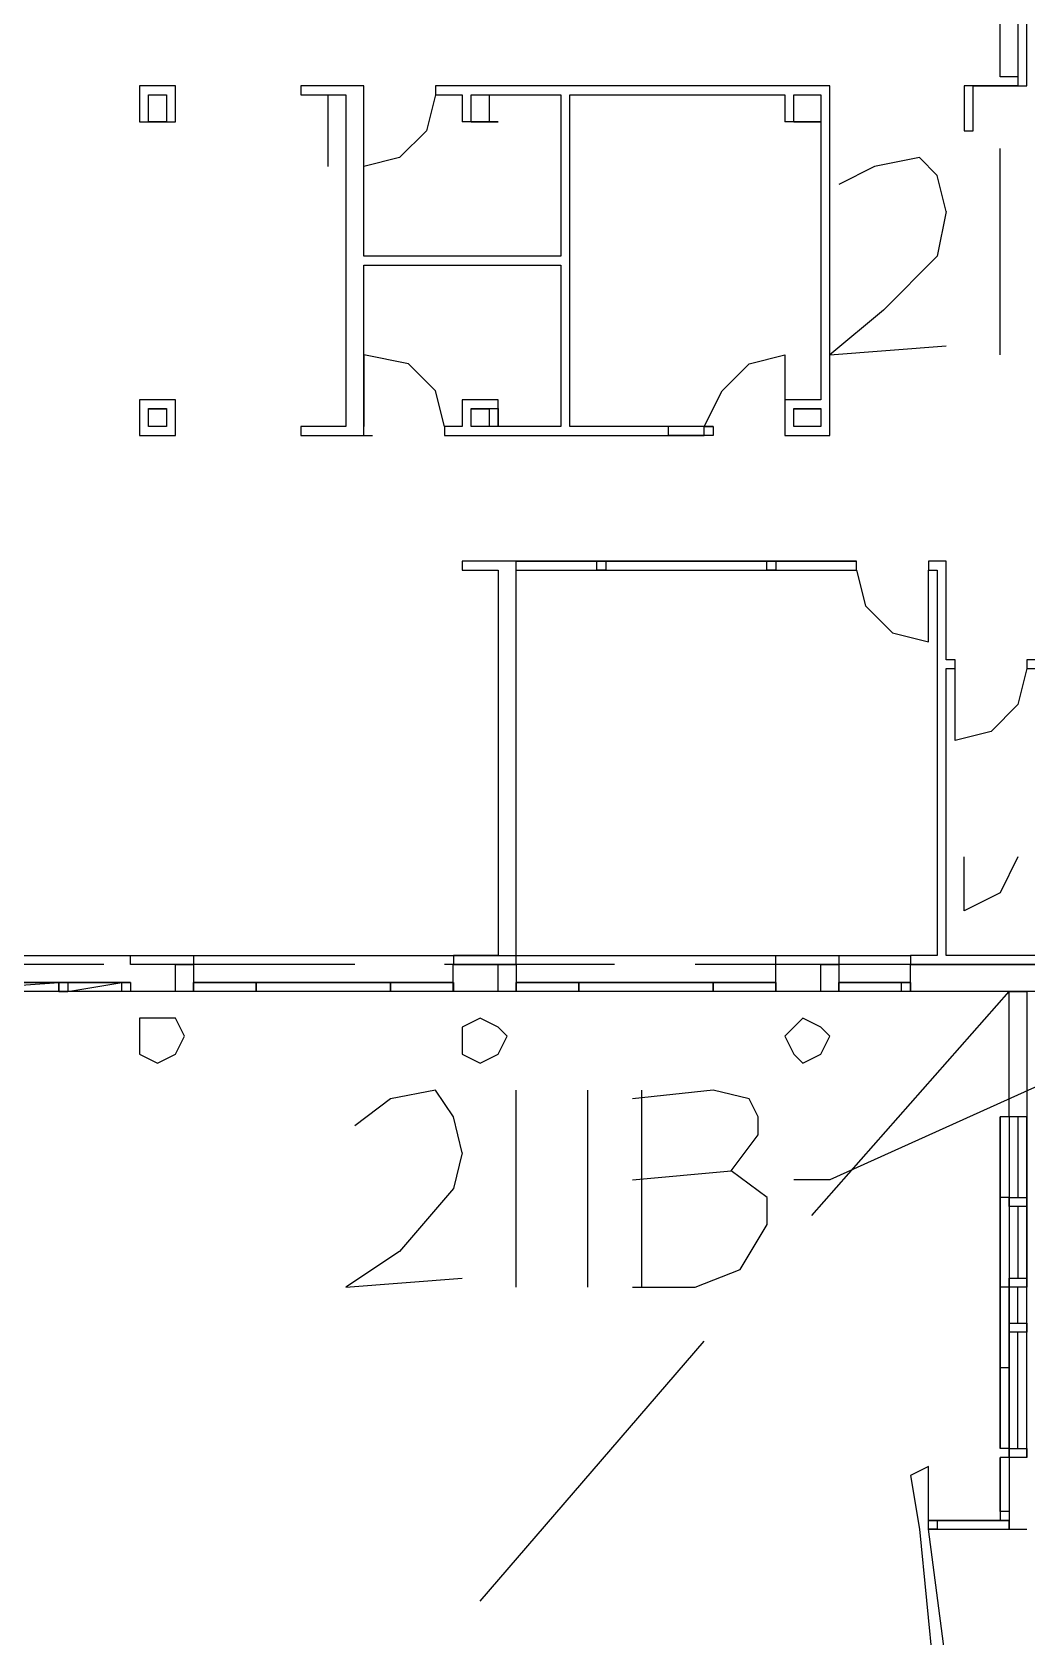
# Model space of a CAD drawing. Extents: x 0 to 132, y 0 to 63.
# Drawn here: x 97.22 to 104.27, y 36.48 to 47.85 of the extents above; entities that cross this region are included whole.
import ezdxf

# ---------------------------------------------------------------- set-up
doc = ezdxf.new("R2010")
doc.units = 0

msp = doc.modelspace()

# ---------------------------------------------------------------- linework, layer by layer
at = {"layer": 'Layer 1'}
for p, q in [((104.266736, 47.466423), (104.266736, 48.355422)), ((104.076501, 47.529976), (104.076501, 48.291975)), ((104.203501, 48.291922), (104.203501, 47.466423)), ((104.203501, 47.529976), (104.076501, 47.529976)), ((98.234509, 47.46637), (97.980509, 47.46637)), ((97.980509, 47.46637), (97.980509, 47.21237)), ((98.044009, 47.40287), (98.170744, 47.40287)), ((98.044009, 47.21237), (98.044009, 47.40287)), ((98.044038, 47.402817), (98.170773, 47.402817)), ((98.044038, 47.212318), (98.044038, 47.402817)), ((98.170744, 47.40287), (98.170744, 47.21237)), ((98.170773, 47.402817), (98.170773, 47.212318)), ((98.234509, 47.21237), (98.234509, 47.46637)), ((99.567877, 47.466423), (99.123378, 47.466423)), ((99.123454, 47.466423), (99.123454, 47.402923)), ((99.123454, 47.402923), (99.440954, 47.402923)), ((99.313904, 47.40287), (99.313904, 46.894871)), ((99.441007, 47.402817), (99.441007, 46.260083)), ((99.567875, 46.894871), (99.567875, 47.40287)), ((99.567877, 47.40287), (99.567877, 47.46637)), ((99.568007, 46.260083), (99.568007, 47.402817)), ((100.075874, 47.40287), (100.012374, 47.14887)), ((100.266292, 47.466423), (100.075792, 47.466423)), ((100.075874, 47.466423), (100.075874, 47.402923)), ((100.075874, 47.402923), (100.266374, 47.402923)), ((100.520241, 47.46637), (100.266241, 47.46637)), ((100.266241, 47.40287), (100.266241, 47.21237)), ((100.329741, 47.40287), (100.520241, 47.40287)), ((100.329741, 47.21237), (100.329741, 47.40287)), ((100.329762, 47.402817), (100.456762, 47.402817)), ((100.329762, 47.212318), (100.329762, 47.402817)), ((100.456762, 47.402817), (100.456762, 47.212318)), ((101.028531, 47.46637), (100.520268, 47.46637)), ((100.520268, 47.40287), (100.965032, 47.40287)), ((100.520268, 47.40287), (100.520268, 47.40287)), ((100.965005, 47.402817), (100.965005, 46.260083)), ((101.028505, 46.260083), (101.028505, 47.402817)), ((102.55253, 47.46637), (101.028531, 47.46637)), ((101.028531, 47.40287), (102.55253, 47.40287)), ((102.870003, 47.466423), (102.552503, 47.466423)), ((102.552503, 47.402923), (102.552503, 47.212423)), ((102.616003, 47.402923), (102.806503, 47.402923)), ((102.616003, 47.212423), (102.616003, 47.402923)), ((102.616032, 47.402817), (102.806532, 47.402817)), ((102.616032, 47.212318), (102.616032, 47.402817)), ((102.80645, 47.40287), (102.80645, 47.21237)), ((102.806532, 47.402817), (102.806532, 47.212318)), ((102.86995, 47.21237), (102.86995, 47.46637)), ((104.20358, 47.466502), (103.822316, 47.466502)), ((103.822393, 47.466423), (103.822393, 47.148923)), ((103.885896, 47.14887), (103.885896, 47.46637)), ((103.886081, 47.466502), (104.266816, 47.466502)), ((104.203501, 47.466423), (104.266736, 47.466423)), ((97.980509, 47.21237), (98.234509, 47.21237)), ((98.170744, 47.21237), (98.044009, 47.21237)), ((98.170773, 47.212318), (98.044038, 47.212318)), ((100.520347, 47.212423), (100.266347, 47.212423)), ((100.456762, 47.212318), (100.329762, 47.212318)), ((100.329847, 47.212423), (100.520347, 47.212423)), ((102.806503, 47.212423), (102.552503, 47.212423)), ((102.616003, 47.212423), (102.806503, 47.212423)), ((102.806532, 47.212318), (102.616032, 47.212318)), ((102.806529, 47.21237), (102.806529, 45.243873)), ((102.870029, 45.243873), (102.870029, 47.21237)), ((100.012374, 47.14887), (99.821874, 46.958371)), ((103.822396, 47.14887), (103.885896, 47.14887)), ((99.821874, 46.958371), (99.567875, 46.894871)), ((103.504843, 46.95845), (103.187344, 46.89495)), ((103.632028, 46.831318), (103.504764, 46.958318)), ((104.076398, 45.561372), (104.076398, 47.022135)), ((103.187344, 46.89495), (102.933344, 46.76795)), ((103.695264, 46.577318), (103.632028, 46.831318)), ((103.695264, 46.577318), (103.632028, 46.260083)), ((99.441007, 46.260083), (99.441007, 45.05332)), ((99.567875, 45.0534), (99.567875, 46.196398)), ((99.567875, 46.196398), (100.964873, 46.196398)), ((100.964955, 46.260031), (99.567957, 46.260031)), ((100.965005, 46.196583), (100.965005, 45.05332)), ((101.028505, 45.05332), (101.028505, 46.260083)), ((103.632028, 46.260083), (103.250764, 45.878819)), ((103.250764, 45.878819), (102.870029, 45.56132)), ((102.870029, 45.56132), (103.695264, 45.624819)), ((99.885427, 45.498164), (99.567927, 45.561399)), ((99.567927, 45.561399), (99.567927, 45.0534)), ((100.075927, 45.307399), (99.885427, 45.498164)), ((102.107633, 45.307399), (102.298398, 45.498164)), ((102.298398, 45.498164), (102.552397, 45.561399)), ((102.552397, 45.561399), (102.552397, 45.0534)), ((98.234456, 45.243899), (97.980456, 45.243899)), ((97.980456, 45.243899), (97.980456, 44.9899)), ((98.234456, 44.9899), (98.234456, 45.243899)), ((100.139427, 45.0534), (100.075927, 45.307399)), ((100.520294, 45.243873), (100.266294, 45.243873)), ((100.266294, 45.243873), (100.266294, 45.053373)), ((100.520268, 45.053505), (100.520268, 45.243741)), ((101.980898, 45.0534), (102.107633, 45.307399)), ((102.806556, 45.243873), (102.552556, 45.243873)), ((102.552556, 45.243873), (102.552556, 45.053373)), ((102.870056, 44.989873), (102.870056, 45.243873)), ((98.043956, 45.180399), (98.170691, 45.180399)), ((98.043956, 45.0534), (98.043956, 45.180399)), ((98.044038, 45.18032), (98.170773, 45.18032)), ((98.044038, 45.05332), (98.044038, 45.18032)), ((98.170691, 45.180399), (98.170691, 45.0534)), ((98.170773, 45.18032), (98.170773, 45.05332)), ((100.329762, 45.18032), (100.456762, 45.18032)), ((100.329762, 45.05332), (100.329762, 45.18032)), ((100.329794, 45.180638), (100.520294, 45.180638)), ((100.329794, 45.053373), (100.329794, 45.180638)), ((100.456762, 45.18032), (100.456762, 45.05332)), ((100.520268, 45.180505), (100.520268, 45.053505)), ((102.616032, 45.18032), (102.806532, 45.18032)), ((102.616032, 45.05332), (102.616032, 45.18032)), ((102.616056, 45.180638), (102.806556, 45.180638)), ((102.616056, 45.053373), (102.616056, 45.180638)), ((102.806532, 45.18032), (102.806532, 45.05332)), ((102.806556, 45.180638), (102.806556, 45.053373)), ((98.170691, 45.0534), (98.043956, 45.0534)), ((98.170773, 45.05332), (98.044038, 45.05332)), ((99.441007, 45.0534), (99.123507, 45.0534)), ((99.123507, 45.0534), (99.123507, 44.9899)), ((99.567877, 44.98982), (99.567877, 45.053321)), ((100.266294, 45.0534), (100.139559, 45.0534)), ((100.139559, 45.0534), (100.139559, 44.9899)), ((100.456762, 45.05332), (100.329762, 45.05332)), ((100.520294, 45.053373), (100.329794, 45.053373)), ((100.965005, 45.05332), (100.520241, 45.05332)), ((101.726925, 45.05332), (101.028426, 45.05332)), ((101.980898, 45.05332), (101.726898, 45.05332)), ((101.726925, 45.0534), (101.726925, 45.0534)), ((101.726925, 44.98982), (101.726925, 45.05332)), ((102.044477, 45.05332), (101.726978, 45.05332)), ((101.980898, 44.98982), (101.980898, 45.05332)), ((101.981033, 45.053321), (102.044533, 45.053321)), ((101.981033, 44.989821), (101.981033, 45.053321)), ((102.044533, 45.053321), (102.044533, 44.989821)), ((102.552453, 45.0534), (102.552453, 44.9899)), ((102.806532, 45.05332), (102.616032, 45.05332)), ((102.806556, 45.053373), (102.616056, 45.053373)), ((97.980456, 44.9899), (98.234456, 44.9899)), ((99.123507, 44.9899), (99.567742, 44.9899)), ((99.567877, 44.98982), (99.631374, 44.98982)), ((100.139559, 44.9899), (100.266294, 44.9899)), ((100.266294, 44.989873), (100.520294, 44.989873)), ((100.520241, 44.98982), (101.028505, 44.98982)), ((101.028505, 44.98982), (101.727004, 44.98982)), ((101.980895, 44.98982), (101.726898, 44.98982)), ((101.726922, 44.98982), (101.980922, 44.98982)), ((102.044477, 44.98982), (101.726978, 44.98982)), ((102.044533, 44.989821), (101.981033, 44.989821)), ((102.552556, 44.989873), (102.870056, 44.989873)), ((100.520265, 44.101007), (100.266265, 44.101007)), ((100.266294, 44.101007), (100.266294, 44.037507)), ((100.266294, 44.037507), (100.520294, 44.037507)), ((100.6474, 44.100927), (100.5204, 44.100927)), ((100.5204, 44.037348), (100.5204, 41.306851)), ((100.647397, 44.037426), (101.218896, 44.037426)), ((100.6474, 44.101007), (100.6474, 44.101007)), ((100.6474, 44.037427), (100.6474, 44.100927)), ((103.060397, 44.100927), (100.6474, 44.100927)), ((100.6474, 44.100927), (101.282399, 44.100927)), ((100.6474, 44.037427), (103.060397, 44.037427)), ((100.6474, 44.037427), (101.282399, 44.037427)), ((100.6474, 41.306851), (100.6474, 44.037348)), ((101.218952, 44.100927), (101.853686, 44.100927)), ((101.218952, 44.037427), (101.853686, 44.037427)), ((101.219034, 44.100821), (101.282534, 44.100821)), ((101.219034, 44.037321), (101.219034, 44.100821)), ((101.219034, 44.100821), (101.282534, 44.100821)), ((101.219034, 44.037321), (101.219034, 44.100821)), ((101.282534, 44.037321), (101.219034, 44.037321)), ((101.282534, 44.037321), (101.219034, 44.037321)), ((101.282507, 44.037426), (101.853739, 44.037426)), ((101.282534, 44.100821), (101.282534, 44.037321)), ((101.282534, 44.100821), (101.282534, 44.037321)), ((101.85379, 44.101007), (101.917295, 44.101007)), ((101.85379, 44.037426), (102.425289, 44.037426)), ((101.853792, 44.101007), (101.853792, 44.101007)), ((101.853792, 44.101007), (101.853792, 44.101007)), ((101.853792, 44.100927), (102.488792, 44.100927)), ((101.853792, 44.037427), (102.488792, 44.037427)), ((102.425265, 44.100821), (102.488765, 44.100821)), ((102.425265, 44.037321), (102.425265, 44.100821)), ((102.425265, 44.100821), (102.488765, 44.100821)), ((102.425265, 44.037321), (102.425265, 44.100821)), ((102.488765, 44.037321), (102.425265, 44.037321)), ((102.488765, 44.037321), (102.425265, 44.037321)), ((102.425318, 44.100927), (103.060317, 44.100927)), ((102.425318, 44.037427), (103.060317, 44.037427)), ((102.488765, 44.100821), (102.488765, 44.037321)), ((102.488765, 44.100821), (102.488765, 44.037321)), ((102.4889, 44.037426), (103.060399, 44.037426)), ((103.060397, 44.037427), (103.060397, 44.100927)), ((103.060423, 44.101007), (103.060423, 44.101007)), ((103.060423, 44.037427), (103.123923, 43.783428)), ((103.568396, 44.101007), (103.568396, 44.037507)), ((103.568396, 44.037507), (103.631896, 44.037507)), ((103.568422, 43.529428), (103.568422, 44.037427)), ((103.695261, 44.101007), (103.568531, 44.101007)), ((103.632002, 44.037507), (103.632002, 43.339008)), ((103.695237, 43.402243), (103.695237, 44.101007)), ((103.123923, 43.783428), (103.314423, 43.592928)), ((103.314423, 43.592928), (103.568422, 43.529428)), ((103.632002, 43.339008), (103.632002, 41.306746)), ((103.695237, 41.306746), (103.695237, 43.339008)), ((103.695264, 43.339034), (103.758763, 43.339034)), ((103.758843, 43.402269), (103.695343, 43.402269)), ((103.758816, 42.831035), (103.758816, 43.339034)), ((103.758843, 43.339034), (103.758843, 43.402269)), ((104.266816, 43.339034), (104.20358, 43.085034)), ((104.457501, 43.402322), (104.266736, 43.402322)), ((104.266736, 43.402322), (104.266736, 43.339087)), ((104.266736, 43.339087), (104.457501, 43.339087)), ((104.20358, 43.085034), (104.012816, 42.89427)), ((104.012816, 42.89427), (103.758816, 42.831035)), ((103.822396, 42.005509), (103.822396, 42.005509)), ((103.822501, 41.62451), (103.822501, 42.005509)), ((104.203501, 42.005509), (104.076501, 41.75151)), ((107.378497, 41.751668), (102.870003, 39.719406)), ((104.076501, 41.75151), (103.822501, 41.62451)), ((92.70991, 41.306851), (103.441396, 41.306851)), ((97.916768, 41.306825), (98.361532, 41.306825)), ((97.916768, 41.24359), (97.916768, 41.306825)), ((98.361532, 41.306825), (98.361532, 41.24359)), ((100.20298, 41.306851), (100.20298, 41.243616)), ((100.520265, 41.306851), (100.203035, 41.306851)), ((100.647267, 41.243563), (100.647267, 41.306798)), ((102.488762, 41.306825), (102.933262, 41.306825)), ((102.488762, 41.24359), (102.488762, 41.306825)), ((102.933262, 41.306825), (102.933262, 41.24359)), ((103.631975, 41.306851), (103.441211, 41.306851)), ((103.44129, 41.306851), (103.44129, 41.243616)), ((105.282709, 41.306851), (103.695211, 41.306851)), ((97.726456, 41.243431), (96.583193, 41.243431)), ((98.361532, 41.24359), (97.916768, 41.24359)), ((98.23427, 41.24359), (98.36127, 41.24359)), ((98.23427, 41.052826), (98.23427, 41.24359)), ((98.234376, 41.052878), (98.234376, 41.243642)), ((98.36127, 41.24359), (98.36127, 41.052826)), ((99.504454, 41.243431), (98.361455, 41.243431)), ((101.345687, 41.243431), (100.139453, 41.243431)), ((100.202874, 41.052799), (100.202874, 41.243563)), ((100.20298, 41.243616), (100.520215, 41.243616)), ((100.520265, 41.24359), (100.647265, 41.24359)), ((100.520265, 41.052826), (100.520265, 41.24359)), ((100.520268, 41.243563), (100.647267, 41.243563)), ((100.520373, 41.052799), (100.520373, 41.243563)), ((100.647265, 41.24359), (100.647265, 41.052826)), ((103.377949, 41.243431), (101.917451, 41.243431)), ((102.933262, 41.24359), (102.488762, 41.24359)), ((102.488871, 41.052799), (102.488871, 41.243563)), ((102.80637, 41.052799), (102.80637, 41.243563)), ((102.806532, 41.24359), (102.933267, 41.24359)), ((102.806532, 41.052826), (102.806532, 41.24359)), ((102.933267, 41.24359), (102.933267, 41.052826)), ((108.013364, 41.243563), (103.37787, 41.243563)), ((103.441261, 41.24359), (104.838259, 41.24359)), ((103.441261, 41.052826), (103.441261, 41.24359)), ((103.44129, 41.243616), (103.632055, 41.243616)), ((103.631973, 41.243564), (103.695211, 41.243564)), ((103.695211, 41.243616), (105.282709, 41.243616)), ((107.315076, 41.052825), (86.423603, 41.052825)), ((96.012043, 41.116325), (97.916776, 41.116325)), ((97.916776, 41.052825), (96.012043, 41.052825)), ((97.472404, 41.116378), (96.456405, 41.116378)), ((97.472404, 41.052878), (96.456405, 41.052878)), ((97.408771, 41.116325), (96.520037, 41.116325)), ((96.520037, 41.052825), (97.408771, 41.116325)), ((97.408774, 41.116325), (97.472274, 41.116325)), ((97.408774, 41.052825), (97.408774, 41.116325)), ((97.472274, 41.052825), (97.408774, 41.052825)), ((97.916824, 41.116378), (97.408824, 41.116378)), ((97.916824, 41.052878), (97.408824, 41.052878)), ((97.472536, 41.116325), (97.409036, 41.116325)), ((97.409036, 41.116325), (97.409036, 41.052825)), ((97.409036, 41.052825), (97.472536, 41.052825)), ((97.472274, 41.116325), (97.472274, 41.052825)), ((97.853535, 41.116325), (97.472536, 41.116325)), ((97.472536, 41.052825), (97.853535, 41.116325)), ((97.853538, 41.116325), (97.916773, 41.116325)), ((97.853538, 41.052825), (97.853538, 41.116325)), ((97.916773, 41.052825), (97.853538, 41.052825)), ((97.916773, 41.116325), (97.916773, 41.052825)), ((97.916776, 41.116325), (97.916776, 41.052825)), ((97.916824, 41.052878), (97.916824, 41.052878)), ((98.36127, 41.052826), (98.23427, 41.052826)), ((98.805902, 41.116378), (98.361403, 41.116378)), ((98.805902, 41.052878), (98.361403, 41.052878)), ((98.361508, 41.116431), (98.361508, 41.052931)), ((98.361508, 41.052931), (98.361508, 41.116431)), ((98.361508, 41.116431), (98.806008, 41.116431)), ((98.361532, 41.116325), (100.20303, 41.116325)), ((98.361532, 41.052825), (98.361532, 41.116325)), ((100.20303, 41.052825), (98.361532, 41.052825)), ((99.758321, 41.116378), (98.805823, 41.116378)), ((99.758321, 41.052878), (98.805823, 41.052878)), ((98.805902, 41.116431), (98.805902, 41.052931)), ((98.805902, 41.052931), (98.805902, 41.116431)), ((98.805902, 41.116431), (99.758401, 41.116431)), ((98.805902, 41.116431), (98.805902, 41.116431)), ((100.20298, 41.116378), (99.758216, 41.116378)), ((100.20298, 41.052878), (99.758216, 41.052878)), ((99.758321, 41.116431), (99.758321, 41.052931)), ((99.758321, 41.052931), (99.758321, 41.116431)), ((99.758321, 41.116431), (100.203085, 41.116431)), ((99.758321, 41.116431), (99.758321, 41.116431)), ((100.20298, 41.116431), (100.20298, 41.116431)), ((100.20303, 41.116325), (100.20303, 41.052825)), ((100.647265, 41.052826), (100.520265, 41.052826)), ((101.09182, 41.116378), (100.64732, 41.116378)), ((101.09182, 41.052878), (100.64732, 41.052878)), ((100.6474, 41.116431), (100.6474, 41.052931)), ((100.6474, 41.052931), (100.6474, 41.116431)), ((100.6474, 41.116431), (101.091899, 41.116431)), ((100.647532, 41.116325), (102.48903, 41.116325)), ((100.647532, 41.052825), (100.647532, 41.116325)), ((102.48903, 41.052825), (100.647532, 41.052825)), ((102.044477, 41.116378), (101.091714, 41.116378)), ((102.044477, 41.052878), (101.091714, 41.052878)), ((101.09182, 41.116431), (101.09182, 41.052931)), ((101.09182, 41.052931), (101.09182, 41.116431)), ((101.09182, 41.116431), (102.044583, 41.116431)), ((101.09182, 41.116431), (101.09182, 41.116431)), ((102.488897, 41.116378), (102.044398, 41.116378)), ((102.488897, 41.052878), (102.044398, 41.052878)), ((102.044477, 41.116431), (102.044477, 41.052931)), ((102.044477, 41.052931), (102.044477, 41.116431)), ((102.044477, 41.116431), (102.488977, 41.116431)), ((102.044477, 41.116431), (102.044477, 41.116431)), ((102.488897, 41.116431), (102.488897, 41.116431)), ((102.48903, 41.116325), (102.48903, 41.052825)), ((102.742873, 39.46538), (104.139871, 41.052878)), ((102.933267, 41.052826), (102.806532, 41.052826)), ((102.933267, 41.116325), (103.441266, 41.116325)), ((102.933267, 41.052825), (102.933267, 41.116325)), ((103.441266, 41.052825), (102.933267, 41.052825)), ((103.44129, 41.116378), (102.933291, 41.116378)), ((103.44129, 41.052878), (102.933291, 41.052878)), ((102.933317, 41.116431), (102.933317, 41.052931)), ((102.933317, 41.052931), (102.933317, 41.116431)), ((102.933317, 41.116431), (103.378081, 41.116431)), ((103.378031, 41.116325), (103.441266, 41.116325)), ((103.378031, 41.052825), (103.378031, 41.116325)), ((103.441266, 41.052825), (103.378031, 41.052825)), ((104.838259, 41.052826), (103.441261, 41.052826)), ((103.441266, 41.116325), (103.441266, 41.052825)), ((103.441266, 41.116325), (103.441266, 41.052825)), ((104.140025, 41.052825), (104.26676, 41.052825)), ((104.140025, 40.164091), (104.140025, 41.052825)), ((104.26676, 41.052825), (104.26676, 40.164091)), ((98.234429, 40.862299), (97.980429, 40.862299)), ((97.980429, 40.862299), (97.980429, 40.608564)), ((98.297929, 40.735564), (98.234429, 40.862299)), ((100.393347, 40.862299), (100.266347, 40.798799)), ((100.520347, 40.798799), (100.393347, 40.862299)), ((102.679238, 40.862299), (102.616003, 40.798799)), ((102.806503, 40.798799), (102.679238, 40.862299)), ((98.234429, 40.608564), (98.297929, 40.735564)), ((100.266347, 40.798799), (100.266347, 40.608564)), ((100.583847, 40.735564), (100.520347, 40.798799)), ((100.520347, 40.608564), (100.583847, 40.735564)), ((102.616003, 40.798799), (102.552503, 40.735564)), ((102.552503, 40.735564), (102.616003, 40.608564)), ((102.870003, 40.735564), (102.806503, 40.798799)), ((102.806503, 40.608564), (102.870003, 40.735564)), ((97.980429, 40.608564), (98.107429, 40.544799)), ((98.107429, 40.544799), (98.234429, 40.608564)), ((100.266347, 40.608564), (100.393347, 40.544799)), ((100.393347, 40.544799), (100.520347, 40.608564)), ((102.616003, 40.608564), (102.679238, 40.544799)), ((102.679238, 40.544799), (102.806503, 40.608564)), ((100.075874, 40.354458), (99.758374, 40.290958)), ((100.203059, 40.164038), (100.075795, 40.354538)), ((100.6474, 38.957381), (100.6474, 40.354379)), ((101.155399, 38.957381), (101.155399, 40.354379)), ((102.044424, 40.354379), (101.472925, 40.290879)), ((101.536504, 40.354458), (101.536504, 38.95746)), ((102.298424, 40.290879), (102.044424, 40.354379)), ((99.758374, 40.290958), (99.504375, 40.100459)), ((102.361924, 40.164144), (102.298424, 40.290879)), ((100.266294, 39.910038), (100.203059, 40.164038)), ((102.361924, 40.036879), (102.361924, 40.164144)), ((104.076395, 40.164038), (104.076395, 39.592539)), ((104.076395, 39.592539), (104.076395, 40.164038)), ((104.076395, 40.164038), (104.076395, 39.592539)), ((104.139951, 40.164039), (104.076446, 40.164039)), ((104.139948, 40.164038), (104.139948, 37.751041)), ((104.139948, 40.164038), (104.139948, 39.529039)), ((104.139951, 40.164039), (104.139951, 39.592538)), ((104.26676, 40.164091), (104.140025, 40.164091)), ((104.203506, 40.164039), (104.203506, 39.592538)), ((104.266683, 37.751041), (104.266683, 40.164038)), ((104.266683, 40.164038), (104.266683, 39.529039)), ((102.171424, 39.78288), (102.361924, 40.036879)), ((100.266294, 39.910038), (100.203059, 39.656039)), ((101.473004, 39.719459), (102.171239, 39.782959)), ((102.425424, 39.59238), (102.171424, 39.78288)), ((102.870003, 39.719406), (102.616003, 39.719406)), ((100.203059, 39.656039), (99.821795, 39.211275)), ((102.425424, 39.402145), (102.425424, 39.59238)), ((104.076395, 39.592486), (104.076395, 38.957487)), ((104.076395, 38.957487), (104.076395, 39.592486)), ((104.076395, 39.592486), (104.076395, 38.957487)), ((104.139951, 39.592486), (104.076446, 39.592486)), ((104.139951, 39.592486), (104.076446, 39.592486)), ((104.139948, 39.592486), (104.139948, 38.957487)), ((104.139951, 39.592486), (104.139951, 38.957486)), ((104.140025, 39.592326), (104.26676, 39.592326)), ((104.140025, 39.528826), (104.140025, 39.592326)), ((104.140025, 39.592326), (104.26676, 39.592326)), ((104.140025, 39.528826), (104.140025, 39.592326)), ((104.266683, 39.592486), (104.266683, 38.957487)), ((104.26676, 39.592326), (104.26676, 39.528826)), ((104.26676, 39.592326), (104.26676, 39.528826)), ((104.26676, 39.528826), (104.140025, 39.528826)), ((104.26676, 39.528826), (104.140025, 39.528826)), ((104.203506, 39.528934), (104.203506, 39.020933)), ((102.234924, 39.084381), (102.425424, 39.402145)), ((99.821795, 39.211275), (99.44106, 38.957275)), ((99.44106, 38.957275), (100.266294, 39.021039)), ((101.917425, 38.957381), (102.234924, 39.084381)), ((104.139948, 38.639828), (104.139948, 39.020828)), ((104.140025, 39.020828), (104.26676, 39.020828)), ((104.140025, 38.957328), (104.140025, 39.020828)), ((104.140025, 39.020828), (104.26676, 39.020828)), ((104.140025, 38.957328), (104.140025, 39.020828)), ((104.266683, 38.639828), (104.266683, 39.020828)), ((104.26676, 39.020828), (104.26676, 38.957328)), ((104.26676, 39.020828), (104.26676, 38.957328)), ((101.472925, 38.957381), (101.917425, 38.957381)), ((104.076395, 38.957381), (104.076395, 38.385881)), ((104.076395, 38.385881), (104.076395, 38.957381)), ((104.076395, 38.957381), (104.076395, 38.385881)), ((104.139951, 38.957381), (104.076446, 38.957381)), ((104.139951, 38.957381), (104.076446, 38.957381)), ((104.139951, 38.957381), (104.139951, 38.385881)), ((104.26676, 38.957328), (104.140025, 38.957328)), ((104.26676, 38.957328), (104.140025, 38.957328)), ((104.203506, 38.703408), (104.203506, 38.957407)), ((104.139948, 38.385855), (104.139948, 38.703355)), ((104.140025, 38.703329), (104.26676, 38.703329)), ((104.140025, 38.639829), (104.140025, 38.703329)), ((104.140025, 38.703329), (104.26676, 38.703329)), ((104.140025, 38.639829), (104.140025, 38.703329)), ((104.266683, 38.385855), (104.266683, 38.703355)), ((104.26676, 38.703329), (104.26676, 38.639829)), ((104.26676, 38.703329), (104.26676, 38.639829)), ((100.393321, 36.734963), (101.980819, 38.576461)), ((104.26676, 38.639829), (104.140025, 38.639829)), ((104.26676, 38.639829), (104.140025, 38.639829)), ((104.203506, 38.385854), (104.203506, 38.639854)), ((104.076395, 38.385855), (104.076395, 37.81462)), ((104.076395, 37.81462), (104.076395, 38.385855)), ((104.076395, 38.385855), (104.076395, 37.81462)), ((104.139951, 38.385854), (104.076446, 38.385854)), ((104.139951, 38.385854), (104.076446, 38.385854)), ((104.139948, 37.751015), (104.139948, 38.385749)), ((104.139951, 38.385854), (104.139951, 37.814621)), ((104.203506, 37.814568), (104.203506, 38.385802)), ((104.266683, 37.751015), (104.266683, 38.385749)), ((104.076395, 37.751015), (104.076395, 37.370015)), ((104.076395, 37.370015), (104.076395, 37.751015)), ((104.076395, 37.751015), (104.076395, 37.370015)), ((104.139951, 37.814568), (104.076446, 37.814568)), ((104.139951, 37.751015), (104.076446, 37.751015)), ((104.139895, 37.750909), (104.139895, 37.369909)), ((104.140025, 37.814595), (104.26676, 37.814595)), ((104.140025, 37.751095), (104.140025, 37.814595)), ((104.26676, 37.751095), (104.140025, 37.751095)), ((104.266816, 37.751015), (104.14008, 37.751015)), ((104.14008, 37.751015), (104.14008, 37.306251)), ((104.26676, 37.814595), (104.26676, 37.751095)), ((103.568396, 37.687329), (103.441396, 37.62383)), ((103.441396, 37.62383), (103.504896, 37.243095)), ((103.568396, 37.30633), (103.568396, 37.687329)), ((103.568393, 37.243015), (103.568393, 37.306251)), ((103.568396, 37.306251), (104.139895, 37.306251)), ((104.139948, 37.30633), (103.568449, 37.30633)), ((103.568531, 37.306329), (103.632031, 37.306329)), ((103.568531, 37.243094), (103.568531, 37.306329)), ((104.139948, 37.30633), (103.631949, 37.30633)), ((103.632031, 37.306329), (103.632031, 37.243094)), ((104.076395, 37.369883), (104.076395, 37.306383)), ((104.139951, 37.369883), (104.076446, 37.369883)), ((104.139895, 37.369883), (104.139895, 37.306383)), ((104.139948, 37.30633), (104.139948, 37.243095)), ((104.139948, 37.243095), (104.139948, 37.30633)), ((103.504764, 37.242962), (103.695264, 35.337965)), ((103.568393, 37.243015), (103.631899, 37.243015)), ((103.568396, 37.243015), (104.139895, 37.243015)), ((103.568449, 37.243095), (104.266683, 37.243095)), ((103.822263, 35.337965), (103.568528, 37.242962)), ((103.632031, 37.243094), (103.568531, 37.243094))]:
    msp.add_line(p, q, dxfattribs=at)

doc.saveas('drawing.dxf')
